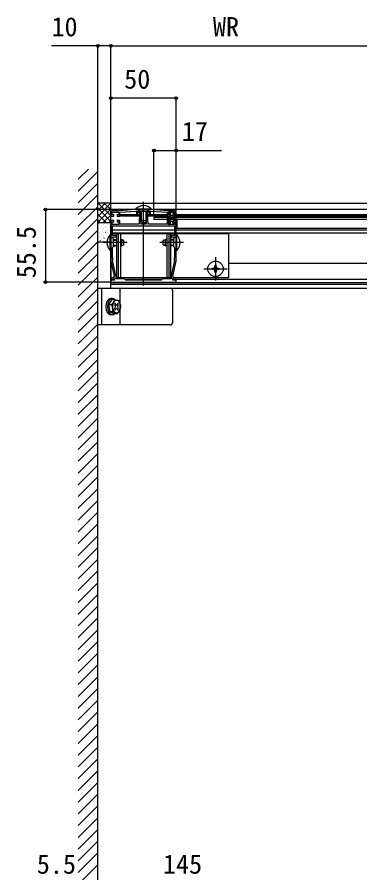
# Model space of a CAD drawing. Units: millimetres, scale not verified. Extents: x -875 to 875, y -1304 to 1297.
# Drawn here: x 99 to 367, y -807 to -153 of the extents above; entities that cross this region are included whole.
import ezdxf
from ezdxf.enums import TextEntityAlignment as Align

# ---------------------------------------------------------------- set-up
doc = ezdxf.new("R2010")
doc.units = ezdxf.units.MM
doc.header["$LTSCALE"] = 8
for name, color, linetype in [('0-3_YKK_11', 7, 'Continuous'), ('0-5_YKK_12', 2, 'Continuous'), ('0-6_YKK_13', 4, 'Continuous'), ('0-8_YKK_D', 6, 'Continuous'), ('0-A_YSS_K', 3, 'Continuous')]:
    doc.layers.add(name, color=color, linetype=linetype)
doc.styles.add('ＭＳ ゴシック', font='')
doc.styles.get('ＭＳ ゴシック').set_extended_font_data('MS Gothic')

msp = doc.modelspace()

# ---------------------------------------------------------------- linework, layer by layer
at = {"layer": '0-3_YKK_11'}
for p, q in [((174.955, -350.422), (172.392, -338.555)), ((219.608, -338.555), (217.045, -350.422)), ((171.225, -340.261), (173.475, -350.674)), ((218.525, -350.674), (220.775, -340.261))]:
    msp.add_line(p, q, dxfattribs=at)
for points in [[(202.5, -299.717), (189.5, -299.717), (178, -300.717), (172, -300.717)], [(220, -300.717), (214, -300.717), (202.5, -299.717)], [(171, -301.717), (171, -304.717), (173.25, -304.717), (173.25, -303.717), (171.9, -303.717), (171.9, -301.717), (177.1, -301.717), (177.1, -303.717), (175.75, -303.717), (175.75, -304.717), (178, -304.717), (178, -301.717), (190.6, -300.917), (190.6, -303.417), (191.5, -303.417), (191.5, -300.917), (200.5, -300.917), (200.5, -303.417), (201.4, -303.417), (201.4, -300.917), (214, -301.717), (214, -304.717), (216.25, -304.717), (216.25, -303.717), (214.9, -303.717), (214.9, -301.717), (220.1, -301.717), (220.1, -303.717), (218.75, -303.717), (218.75, -304.717), (221, -304.717), (221, -301.717)], [(193.1, -300.917), (191.75, -300.917), (191.75, -301.917), (192.9, -301.917), (192.55, -310.917), (178, -310.917), (178, -308.217), (175.75, -308.217), (175.75, -309.217), (177.1, -309.217), (177.1, -311.217), (171.9, -311.217), (171.9, -309.217), (173.25, -309.217), (173.25, -308.217), (171, -308.217), (171, -324.559), (171.12, -324.742), (171.12, -325.292), (171, -325.476), (171, -338.15)], [(197.9, -301.917), (197.9, -311.017), (194.1, -311.017), (194.1, -301.917)], [(221, -338.15), (221, -325.476), (220.88, -325.292), (220.88, -324.742), (221, -324.559), (221, -308.217), (218.75, -308.217), (218.75, -309.217), (220.1, -309.217), (220.1, -311.217), (214.9, -311.217), (214.9, -309.217), (216.25, -309.217), (216.25, -308.217), (214, -308.217), (214, -310.917), (199.45, -310.917), (199.1, -301.917), (200.25, -301.917), (200.25, -300.917), (198.9, -300.917)], [(172.2, -312.217), (219.8, -312.217), (219.8, -319.617), (217, -319.617), (217, -320.517), (219.8, -320.517), (219.8, -321.217), (219, -322.017), (219, -328.017), (219.8, -328.817), (219.8, -336.761)], [(172.2, -336.761), (172.2, -328.817), (173, -328.017), (173, -322.017), (172.2, -321.217), (172.2, -320.517), (175, -320.517), (175, -319.617), (172.2, -319.617), (172.2, -312.217)], [(171, -355.217), (221, -355.217), (221, -352.548), (220.565, -352.491), (220.237, -353.717), (218.3, -353.717), (218.3, -352.785)], [(173.7, -352.785), (173.7, -353.717), (171.763, -353.717), (171.435, -352.491), (171, -352.548), (171, -355.217)], [(217, -350.845), (217, -352.717), (210.5, -352.717), (209.5, -353.717), (182.5, -353.717), (181.5, -352.717), (175, -352.717), (175, -350.845)]]:
    msp.add_lwpolyline(points, dxfattribs=at)
for centre, radius, start, end in [((172, -301.717), 1, 90.00001, 179.99999), ((220, -301.717), 1, 0.00001, 89.99999), ((193.1, -301.917), 1, 0.00001, 89.99999), ((198.9, -301.917), 1, 90.00001, 179.99999), ((181, -338.15), 10, 180, 192.18864), ((180.7, -336.761), 8.5, 180, 192.18865), ((211.3, -336.761), 8.5, 347.81135, 360), ((211, -338.15), 10, 347.81136, 0), ((163.7, -352.785), 10, 360, 12.18864), ((173, -350.845), 2, 359.99995, 12.1886), ((219, -350.845), 2, 167.8114, 180.00005), ((228.3, -352.785), 10, 167.81136, 180)]:
    msp.add_arc(centre, radius, start, end, dxfattribs=at)
at = {"layer": '0-5_YKK_12'}
for p, q in [((196, -357.717), (196, -293.717)), ((171, -294.717), (366.744, -294.717)), ((171, -359.915), (171, -294.717)), ((171, -299.417), (190.1, -299.417)), ((201.9, -299.417), (366.744, -299.417)), ((171, -304.417), (171.076, -304.417)), ((171.976, -303.417), (173.5, -303.417)), ((173.174, -304.417), (173.424, -304.417)), ((175.5, -303.417), (177.024, -303.417)), ((175.576, -304.417), (175.826, -304.417)), ((177.924, -304.417), (192.803, -304.417)), ((178, -303.417), (192.842, -303.417)), ((199.158, -303.417), (214, -303.417)), ((199.197, -304.417), (214.076, -304.417)), ((214.976, -303.417), (216.5, -303.417)), ((216.174, -304.417), (216.424, -304.417)), ((218.5, -303.417), (220.024, -303.417)), ((218.576, -304.417), (218.826, -304.417)), ((220.924, -304.417), (366.744, -304.417)), ((221, -303.417), (366.744, -303.417)), ((172.2, -315.217), (172.2, -315.217)), ((172.2, -315.217), (219.8, -315.217)), ((172.2, -317.417), (219.8, -317.417)), ((221, -315.217), (366.744, -315.217)), ((221, -317.417), (366.744, -317.417)), ((183.5, -325.017), (165.503, -325.017)), ((226.5, -325.017), (208.5, -325.017)), ((251, -336.117), (251, -353.917)), ((242.1, -345.017), (259.9, -345.017)), ((261, -340.817), (366.744, -340.817)), ((171.549, -352.917), (173.7, -352.917)), ((181.7, -352.917), (210.3, -352.917)), ((218.3, -352.917), (220.451, -352.917)), ((221, -352.917), (366.744, -352.917)), ((171, -355.417), (366.744, -355.417)), ((171, -356.717), (366.744, -356.717)), ((171, -359.915), (366.744, -359.915))]:
    msp.add_line(p, q, dxfattribs=at)
at = {"layer": '0-6_YKK_13'}
for p, q in [((171, -294.717), (161, -294.717)), ((161, -295.949), (162.232, -294.717)), ((161, -300.439), (166.722, -294.717)), ((161, -304.93), (171, -294.93)), ((171, -308.79), (161, -298.79)), ((161, -309.42), (171, -299.42)), ((171, -304.3), (161.417, -294.717)), ((171, -299.81), (165.907, -294.717)), ((171, -295.32), (170.398, -294.717)), ((190.1, -299.208), (190.1, -299.717)), ((190.1, -299.717), (201.9, -299.717)), ((167.437, -309.717), (161, -303.28)), ((165.193, -309.717), (171, -303.91)), ((194.154, -300.917), (194.154, -309.408)), ((197.846, -300.917), (197.846, -309.408)), ((198.5, -300.917), (198.5, -308.017)), ((204, -305.417), (366.744, -305.417)), ((204, -305.417), (204, -307.217)), ((366.744, -307.217), (204, -307.217)), ((214.006, -306.015), (214.191, -304.965)), ((214.006, -306.919), (214.191, -307.969)), ((214.467, -306.192), (214.481, -306.167)), ((214.467, -306.742), (214.481, -306.767)), ((214.486, -304.717), (216.2, -304.717)), ((220.259, -306.017), (214.741, -306.017)), ((220.259, -306.917), (214.741, -306.917)), ((215.3, -302.017), (215.3, -302.417)), ((219.4, -301.717), (215.6, -301.717)), ((216.2, -302.717), (215.6, -302.717)), ((216.5, -303.017), (216.5, -304.417)), ((216.5, -304.217), (218.5, -304.217)), ((218.5, -303.017), (218.5, -304.417)), ((218.8, -302.717), (219.4, -302.717)), ((220.514, -304.717), (218.8, -304.717)), ((219.7, -302.017), (219.7, -302.417)), ((220.533, -306.192), (220.519, -306.167)), ((220.533, -306.742), (220.519, -306.767)), ((220.994, -306.015), (220.809, -304.965)), ((220.994, -306.919), (220.809, -307.969)), ((221.5, -307.217), (221.5, -314.217)), ((162.947, -309.717), (161, -307.77)), ((161, -323.917), (161, -310.517)), ((161, -312.707), (161.05, -312.707)), ((161.8, -309.717), (170.2, -309.717)), ((162.615, -311.092), (162.665, -311.092)), ((163.489, -311.541), (163.498, -311.538)), ((164.04, -312.707), (164.09, -312.707)), ((165.655, -311.092), (165.705, -311.092)), ((165.803, -309.756), (165.862, -309.717)), ((166.279, -310.553), (166.289, -310.55)), ((166.878, -313.182), (166.888, -313.179)), ((167.08, -312.707), (167.13, -312.707)), ((167.608, -312.479), (167.691, -312.424)), ((168.695, -311.092), (168.745, -311.092)), ((169.683, -309.717), (171, -308.4)), ((169.998, -312.077), (170.008, -312.074)), ((170.12, -312.707), (170.17, -312.707)), ((171, -310.517), (171, -323.917)), ((194.3, -309.717), (193.5, -308.017)), ((194.3, -309.717), (197.7, -309.717)), ((197.7, -309.717), (198.5, -308.017)), ((214.486, -308.217), (216.2, -308.217)), ((215.3, -310.917), (215.3, -310.517)), ((216.2, -310.217), (215.6, -310.217)), ((219.4, -311.217), (215.6, -311.217)), ((216.5, -309.917), (216.5, -308.517)), ((216.5, -308.717), (218.5, -308.717)), ((218.5, -309.917), (218.5, -308.517)), ((220.514, -308.217), (218.8, -308.217)), ((218.8, -310.217), (219.4, -310.217)), ((219.7, -310.917), (219.7, -310.517)), ((161, -315.697), (161.05, -315.697)), ((161, -318.687), (161.05, -318.687)), ((161.345, -315.141), (161.354, -315.138)), ((161.991, -317.754), (162, -317.75)), ((162.59, -320.383), (162.599, -320.379)), ((162.615, -314.082), (162.665, -314.082)), ((162.615, -317.072), (162.665, -317.072)), ((162.615, -320.062), (162.665, -320.062)), ((164.034, -318.763), (164.117, -318.707)), ((164.04, -315.697), (164.09, -315.697)), ((164.04, -318.687), (164.09, -318.687)), ((164.135, -314.153), (164.144, -314.15)), ((164.734, -316.782), (164.743, -316.779)), ((164.918, -314.259), (165.002, -314.204)), ((165.655, -314.082), (165.705, -314.082)), ((165.655, -317.072), (165.705, -317.072)), ((165.655, -320.062), (165.705, -320.062)), ((165.71, -319.278), (165.719, -319.274)), ((166.723, -316.983), (166.806, -316.927)), ((167.08, -315.697), (167.13, -315.697)), ((167.08, -318.687), (167.13, -318.687)), ((167.854, -315.677), (167.864, -315.674)), ((168.5, -318.29), (168.51, -318.286)), ((168.695, -314.082), (168.745, -314.082)), ((168.695, -317.072), (168.745, -317.072)), ((168.695, -320.062), (168.745, -320.062)), ((170.12, -315.697), (170.17, -315.697)), ((170.12, -318.687), (170.17, -318.687)), ((170.644, -314.689), (170.654, -314.686)), ((171, -318.017), (171, -352.017)), ((171, -330.917), (171, -319.117)), ((172.2, -318.017), (219.8, -318.017)), ((175.3, -318.017), (175.3, -352.017)), ((176.64, -318.017), (176.64, -352.017)), ((178.3, -318.017), (178.3, -352.017)), ((213.7, -318.017), (213.7, -352.017)), ((215.36, -318.017), (215.36, -352.017)), ((216.7, -318.017), (216.7, -352.017)), ((221, -318.017), (261, -318.017)), ((221, -330.917), (221, -319.117)), ((366.744, -314.217), (221.5, -314.217)), ((261, -318.017), (261, -352.017)), ((161, -321.677), (161.05, -321.677)), ((170.2, -324.717), (161.8, -324.717)), ((162.615, -323.052), (162.665, -323.052)), ((163.149, -323.266), (163.233, -323.211)), ((163.566, -322.878), (163.575, -322.875)), ((164.04, -321.677), (164.09, -321.677)), ((164.04, -324.667), (164.09, -324.667)), ((165.655, -323.052), (165.705, -323.052)), ((165.839, -321.486), (165.922, -321.431)), ((166.356, -321.89), (166.365, -321.886)), ((166.955, -324.519), (166.964, -324.515)), ((167.08, -321.677), (167.13, -321.677)), ((167.08, -324.667), (167.13, -324.667)), ((168.695, -323.052), (168.745, -323.052)), ((169.099, -320.918), (169.108, -320.915)), ((170.075, -323.414), (170.084, -323.41)), ((170.12, -321.677), (170.17, -321.677)), ((170.12, -324.667), (170.17, -324.667)), ((170.641, -322.225), (170.725, -322.17)), ((173, -322.517), (175.3, -322.517)), ((173, -323.172), (175.3, -323.172)), ((173, -326.863), (175.3, -326.863)), ((178.3, -322.517), (179.3, -322.517)), ((178.3, -323.172), (180.69, -323.172)), ((178.3, -326.863), (180.69, -326.863)), ((181, -323.317), (179.3, -322.517)), ((181, -326.717), (179.3, -327.517)), ((181, -326.717), (181, -323.317)), ((211, -323.317), (212.7, -322.517)), ((211, -326.717), (211, -323.317)), ((211, -326.717), (212.7, -327.517)), ((213.7, -323.172), (211.31, -323.172)), ((213.7, -326.863), (211.31, -326.863)), ((213.7, -322.517), (212.7, -322.517)), ((219, -322.517), (216.7, -322.517)), ((219, -323.172), (216.7, -323.172)), ((219, -326.863), (216.7, -326.863)), ((170.491, -330.917), (171, -330.917)), ((173, -327.517), (175.3, -327.517)), ((219, -327.517), (216.7, -327.517)), ((221.509, -330.917), (221, -330.917)), ((249.5, -345.517), (248.5, -345.517)), ((173.67, -352.017), (171, -352.017)), ((217, -352.017), (175, -352.017)), ((261, -352.017), (218.33, -352.017)), ((161, -359.915), (216.542, -359.915)), ((164, -387.915), (164, -359.915)), ((178.084, -387.915), (178.084, -359.915)), ((218.042, -361.415), (218.042, -386.415)), ((171.661, -368.339), (169.304, -372.421)), ((171.661, -368.339), (169.304, -372.421)), ((169.304, -372.421), (170.167, -377.998)), ((171.797, -372.421), (169.304, -372.421)), ((172.116, -367.665), (170.809, -367.665)), ((174.154, -368.339), (171.661, -368.339)), ((174.154, -368.339), (171.797, -372.421)), ((171.797, -372.421), (172.66, -377.998)), ((174.349, -371.25), (173.843, -372.126)), ((173.843, -372.126), (174.369, -373.039)), ((174.876, -372.162), (174.349, -371.25)), ((176.415, -371.25), (175.888, -372.162)), ((176.394, -373.039), (176.921, -372.126)), ((176.921, -372.126), (176.415, -371.25)), ((170.167, -377.998), (173.387, -379.492)), ((172.66, -377.998), (170.167, -377.998)), ((172.66, -377.998), (175.88, -379.492)), ((174.369, -374.792), (173.843, -375.704)), ((173.843, -375.704), (174.349, -376.581)), ((174.349, -376.581), (174.876, -375.669)), ((175.888, -375.669), (176.415, -376.581)), ((176.921, -375.704), (176.394, -374.792)), ((176.415, -376.581), (176.921, -375.704)), ((172.116, -380.165), (170.809, -380.165)), ((175.88, -379.492), (173.387, -379.492))]:
    msp.add_line(p, q, dxfattribs=at)
for points in [[(190.1, -299.208), (201.9, -299.208), (201.9, -299.717)], [(193.5, -300.917), (193.5, -308.017), (198.5, -308.017)], [(170.491, -330.917), (170.491, -319.117), (171, -319.117)], [(221.509, -330.917), (221.509, -319.117), (221, -319.117)], [(178.3, -327.517), (179.3, -327.517), (179.3, -322.517)], [(213.7, -327.517), (212.7, -327.517), (212.7, -322.517)], [(248.5, -345.517), (248.5, -344.517), (249.5, -344.517)], [(250.5, -343.517), (250.5, -342.517), (251.5, -342.517), (251.5, -343.517)], [(251.5, -346.517), (251.5, -347.517), (250.5, -347.517), (250.5, -346.517)], [(252.5, -344.517), (253.5, -344.517), (253.5, -345.517), (252.5, -345.517)], [(216.542, -387.915), (161, -387.915), (161, -359.915)], [(175.88, -379.492), (174.635, -378.745), (172.66, -377.998), (172.593, -375.209), (171.797, -372.421), (173.341, -370.38), (174.154, -368.339)], [(174.154, -368.339), (176.129, -369.086), (177.374, -369.833), (178.17, -372.621), (178.237, -375.41)], [(175.88, -379.492), (177.423, -377.451), (178.237, -375.41)]]:
    msp.add_lwpolyline(points, dxfattribs=at)
msp.add_circle((251, -345.017), 5.9, dxfattribs=at)
for centre, radius, start, end in [((196, -304.95), 8.232, 44.2189, 135.7811), ((214.25, -306.067), 0.25, 167.958, 330), ((214.25, -306.867), 0.25, 30, 192.042), ((214.486, -305.017), 0.3, 90, 170), ((214.741, -306.317), 0.3, 90, 150), ((214.741, -306.617), 0.3, 210, 270), ((215.6, -302.017), 0.3, 90, 180), ((215.6, -302.417), 0.3, 180, 270), ((216.2, -303.017), 0.3, 0, 90), ((216.2, -304.417), 0.3, 270, 0), ((218.8, -303.017), 0.3, 90, 180), ((218.8, -304.417), 0.3, 180, 270), ((219.4, -302.017), 0.3, 0, 90), ((219.4, -302.417), 0.3, 270, 0), ((220.259, -306.317), 0.3, 30, 90), ((220.259, -306.617), 0.3, 270, 330), ((220.514, -305.017), 0.3, 10, 90), ((220.75, -306.067), 0.25, 210, 12.042), ((220.75, -306.867), 0.25, 347.958, 150), ((161.8, -310.517), 0.8, 90, 180), ((170.2, -310.517), 0.8, 0, 90), ((214.486, -307.917), 0.3, 190, 270), ((215.6, -310.517), 0.3, 90, 180), ((215.6, -310.917), 0.3, 180, 270), ((216.2, -308.517), 0.3, 0, 90), ((216.2, -309.917), 0.3, 270, 0), ((218.8, -308.517), 0.3, 90, 180), ((218.8, -309.917), 0.3, 180, 270), ((219.4, -310.517), 0.3, 0, 90), ((219.4, -310.917), 0.3, 270, 0), ((220.514, -307.917), 0.3, 270, 350), ((176.232, -325.017), 8.232, 134.2189, 225.7811), ((215.768, -325.017), 8.232, 314.2189, 45.7811), ((161.8, -323.917), 0.8, 180, 270), ((170.2, -323.917), 0.8, 270, 0), ((249.5, -343.517), 1, 270, 0), ((249.5, -346.517), 1, 0, 90), ((252.5, -343.517), 1, 180, 270), ((252.5, -346.517), 1, 90, 180), ((216.542, -361.415), 1.5, 0, 89.99998), ((216.542, -386.415), 1.5, 270, 0)]:
    msp.add_arc(centre, radius, start, end, dxfattribs=at)
for centre, major_axis, start_param, end_param in [((170.809, -373.915), (0, -6.25), 3.1415927, 6.2831853), ((172.116, -373.915), (0, -6.25), 3.1415927, 6.2831853), ((172.116, -373.915), (0, -6.25), 2.6731756, 3.1415927), ((175.382, -371.285), (0, -1.24), 5.4977871, 7.0685835), ((173.863, -373.915), (0, -1.24), 0.7853982, 2.3561945), ((175.382, -376.546), (0, -1.24), 2.3561945, 3.9269908), ((176.9, -373.915), (0, -1.24), 3.9269908, 5.4977871), ((172.116, -373.915), (0, -6.25), 6.2831853, 6.7516024)]:
    msp.add_ellipse(centre, major_axis=major_axis, ratio=0.57735, start_param=start_param, end_param=end_param, dxfattribs=at)
msp.add_ellipse((175.382, -373.915), major_axis=(0, -5), ratio=0.57735, dxfattribs=at)
at = {"layer": '0-8_YKK_D'}
for p, q in [((161, -290.449), (161, -173.717)), ((171, -299.717), (171, -173.717)), ((171, -299.717), (171, -173.717)), ((171, -174.717), (366.744, -174.717)), ((171, -300.717), (171, -213.717)), ((221, -214.717), (171, -214.717)), ((221, -300.717), (221, -213.717)), ((204, -304.417), (204, -253.717)), ((221, -300.717), (221, -253.717)), ((188.513, -299.717), (120, -299.717)), ((121, -299.717), (121, -355.217)), ((170.3, -355.217), (120, -355.217))]:
    msp.add_line(p, q, dxfattribs=at)
for points in [[(171, -174.717), (161, -174.717), (125.7, -174.717)], [(204, -254.717), (221, -254.717), (255.505, -254.717)]]:
    msp.add_lwpolyline(points, dxfattribs=at)
for centre in [(161, -174.717), (171, -174.717), (171, -174.717), (171, -214.717), (221, -214.717), (204, -254.717), (221, -254.717), (121, -299.717), (121, -355.217)]:
    msp.add_circle(centre, 1.075, dxfattribs=at)
at = {"layer": '0-A_YSS_K'}
for p, q in [((146, -276.609), (153.863, -268.746)), ((146, -285.589), (161, -270.589)), ((161, -1174.2), (161, -268.746)), ((146, -294.569), (161, -279.569)), ((146, -303.55), (161, -288.55)), ((146, -312.53), (161, -297.53)), ((146, -321.51), (161, -306.51)), ((146, -330.491), (161, -315.491)), ((146, -339.471), (161, -324.471)), ((146, -348.451), (161, -333.451)), ((146, -357.431), (161, -342.431)), ((146, -366.412), (161, -351.412)), ((146, -375.392), (161, -360.392)), ((146, -384.372), (161, -369.372)), ((146, -393.352), (161, -378.352)), ((146, -402.333), (161, -387.333)), ((146, -411.313), (161, -396.313)), ((146, -420.293), (161, -405.293)), ((146, -429.273), (161, -414.273)), ((146, -438.254), (161, -423.254)), ((146, -447.234), (161, -432.234)), ((146, -456.214), (161, -441.214)), ((146, -465.194), (161, -450.194)), ((146, -474.175), (161, -459.175)), ((146, -483.155), (161, -468.155)), ((146, -492.135), (161, -477.135)), ((146, -501.115), (161, -486.115)), ((146, -510.096), (161, -495.096)), ((146, -519.076), (161, -504.076)), ((146, -528.056), (161, -513.056)), ((146, -537.036), (161, -522.036)), ((146, -546.017), (161, -531.017)), ((146, -554.997), (161, -539.997)), ((146, -563.977), (161, -548.977)), ((146, -572.957), (161, -557.957)), ((146, -581.938), (161, -566.938)), ((146, -590.918), (161, -575.918)), ((146, -599.898), (161, -584.898)), ((146, -608.878), (161, -593.878)), ((146, -617.859), (161, -602.859)), ((146, -626.839), (161, -611.839)), ((146, -635.819), (161, -620.819)), ((146, -644.799), (161, -629.799)), ((146, -653.78), (161, -638.78)), ((146, -662.76), (161, -647.76)), ((146, -671.74), (161, -656.74)), ((146, -680.72), (161, -665.72)), ((146, -689.701), (161, -674.701)), ((146, -698.681), (161, -683.681)), ((146, -707.661), (161, -692.661)), ((146, -716.642), (161, -701.642)), ((146, -725.622), (161, -710.622)), ((146, -734.602), (161, -719.602)), ((146, -743.582), (161, -728.582)), ((146, -752.563), (161, -737.563)), ((146, -761.543), (161, -746.543)), ((146, -770.523), (161, -755.523)), ((146, -779.503), (161, -764.503)), ((146, -788.484), (161, -773.484)), ((146, -797.464), (161, -782.464)), ((146, -806.444), (161, -791.444)), ((146, -815.424), (161, -800.424))]:
    msp.add_line(p, q, dxfattribs=at)

# ---------------------------------------------------------------- texts
at = {"layer": '0-8_YKK_D', "style": 'ＭＳ ゴシック'}
for s, p in [('10', (125.632, -171.717)), ('WR', (249.043, -171.717)), ('50', (181.227, -211.717)), ('17', (225.232, -251.717)), ('5.5', (114.442, -811.7)), ('145', (210.886, -811.7))]:
    msp.add_text(s, height=14.66, dxfattribs=at).set_placement(p, align=Align.BOTTOM_LEFT)
msp.add_text('55.5', height=14.66, rotation=90, dxfattribs=at).set_placement((118, -352.24), align=Align.BOTTOM_LEFT)

doc.saveas('drawing.dxf')
